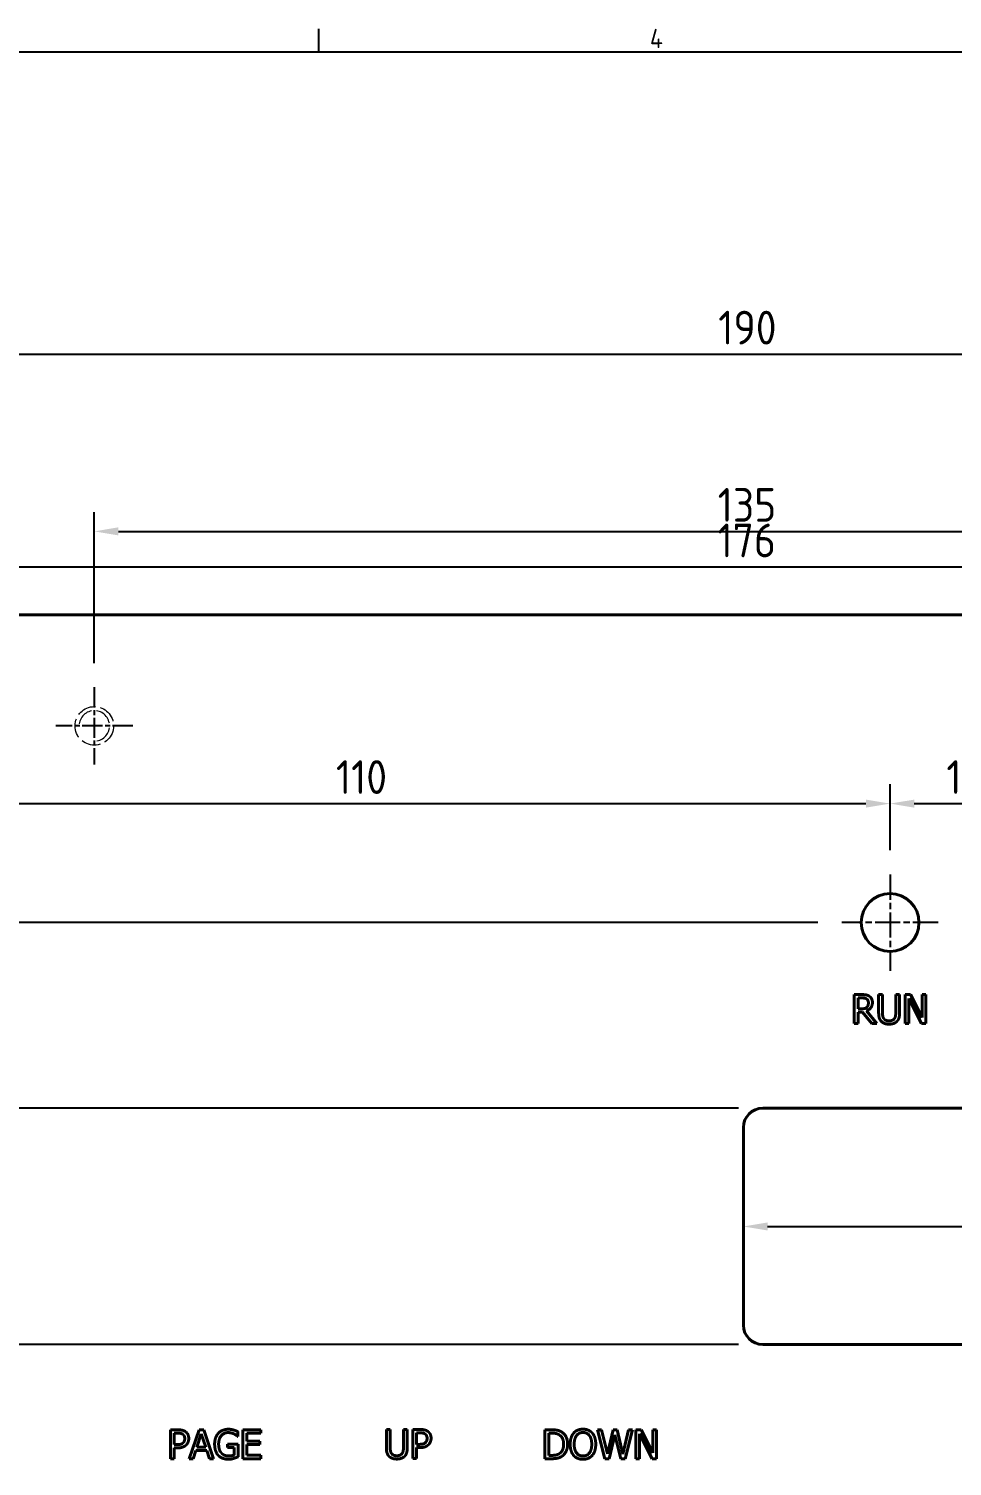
# Model space of a CAD drawing. Header units: millimetres. Extents: x 0 to 420, y 0 to 297.
# Drawn here: x 109.9 to 205.7, y 140.3 to 289.4 of the extents above; entities that cross this region are included whole.
import ezdxf

# ---------------------------------------------------------------- set-up
doc = ezdxf.new("R2010")
doc.units = ezdxf.units.MM
doc.linetypes.add('CHAIN', pattern=[0.3543, 0.2362, -0.0295, 0.0591, -0.0295])
doc.linetypes.add('DASHED', pattern=[0.2067, 0.1654, -0.0413])
doc.layers.get('0').update_dxf_attribs({"color": 3, "lineweight": 25})
for name, color, linetype, lineweight in [('가려진 것(ISO)', 2, 'DASHED', 18), ('가시적인 것(ISO)', 3, 'Continuous', 40), ('경계(ISO)', 7, 'Continuous', 25), ('중심 표식(ISO)', 1, 'Continuous', 25), ('치수(ISO)', 2, 'Continuous', 25)]:
    doc.layers.add(name, color=color, linetype=linetype, lineweight=lineweight)
doc.styles.add('문자 텍스트_PSTEK_POSCO', font='isocp.shx')
doc.styles.add('치수 텍스트_PSTEK_POSCO', font='isocp.shx')
doc.dimstyles.new('치수_PSTEK_POSCO', dxfattribs={"dimtxt": 3.5, "dimasz": 2.5, "dimexe": 2, "dimexo": 2.5, "dimgap": 1, "dimtad": 1, "dimrnd": 1e-08, "dimdsep": 46, "dimtxsty": '치수 텍스트_PSTEK_POSCO', "dimcen": 0.09, "dimdle": 10, "dimclrd": 7, "dimclre": 7, "dimclrt": 2, "dimadec": 1, "dimazin": 2, "dimtfac": 1, "dimtmove": 0, "dimatfit": 3, "dimfxl": 0, "dimtolj": 1, "dimlwd": -1, "dimlwe": -1, "dimarcsym": 0})

# ---------------------------------------------------------------- blocks, each defined once
blk = doc.blocks.new('경계 Default Border')
at = {"layer": '경계(ISO)'}
blk.add_line((140, 287), (140, 289.4), dxfattribs=at)
at = {"layer": '경계(ISO)', "flags": 128}
blk.add_lwpolyline([(10, 10), (10, 287), (410, 287), (410, 10), (10, 10)], dxfattribs=at)
at = {"layer": '경계(ISO)', "color": 2, "insert": (174.32, 287.4), "char_height": 2, "attachment_point": 7, "style": '문자 텍스트_PSTEK_POSCO'}
blk.add_mtext('4', dxfattribs=at)
blk = doc.blocks.new('*D24')
at = {"layer": 'Defpoints', "color": 0, "transparency": 16777216}
for p in [(251.72, 237.28), (116.72, 221.11), (251.72, 221.11)]:
    blk.add_point(p, dxfattribs=at)
at = {"layer": '치수(ISO)', "color": 7, "transparency": 16777216}
for p, q in [((116.72, 223.61), (116.72, 239.28)), ((251.72, 223.61), (251.72, 239.28)), ((119.22, 237.28), (249.22, 237.28))]:
    blk.add_line(p, q, dxfattribs=at)
for points in [[(119.22, 237.7), (119.22, 236.86), (116.72, 237.28)], [(249.22, 237.7), (249.22, 236.86), (251.72, 237.28)]]:
    blk.add_solid(points, dxfattribs=at)
at = {"layer": '치수(ISO)', "color": 2, "transparency": 16777216, "insert": (181.35, 240.03), "char_height": 3.5, "attachment_point": 4, "style": '치수 텍스트_PSTEK_POSCO'}
blk.add_mtext('\\A1;135', dxfattribs=at)
blk = doc.blocks.new('*D25')
at = {"layer": 'Defpoints', "color": 0, "transparency": 16777216}
for p in [(272.22, 233.59), (96.22, 206.36), (272.22, 206.36)]:
    blk.add_point(p, dxfattribs=at)
at = {"layer": '치수(ISO)', "color": 7, "transparency": 16777216}
for p, q in [((96.22, 208.86), (96.22, 235.59)), ((272.22, 208.86), (272.22, 235.59)), ((98.72, 233.59), (269.72, 233.59))]:
    blk.add_line(p, q, dxfattribs=at)
for points in [[(98.72, 234), (98.72, 233.17), (96.22, 233.59)], [(269.72, 234), (269.72, 233.17), (272.22, 233.59)]]:
    blk.add_solid(points, dxfattribs=at)
at = {"layer": '치수(ISO)', "color": 2, "transparency": 16777216, "insert": (181.33, 236.34), "char_height": 3.5, "attachment_point": 4, "style": '치수 텍스트_PSTEK_POSCO'}
blk.add_mtext('\\A1;176', dxfattribs=at)
blk = doc.blocks.new('*D26')
at = {"layer": 'Defpoints', "color": 0, "transparency": 16777216}
for p in [(279.22, 255.66), (89.22, 225.61), (279.22, 225.61)]:
    blk.add_point(p, dxfattribs=at)
at = {"layer": '치수(ISO)', "color": 7, "transparency": 16777216}
for p, q in [((89.22, 228.11), (89.22, 257.66)), ((279.22, 228.11), (279.22, 257.66)), ((91.72, 255.66), (276.72, 255.66))]:
    blk.add_line(p, q, dxfattribs=at)
for points in [[(91.72, 256.08), (91.72, 255.24), (89.22, 255.66)], [(276.72, 256.08), (276.72, 255.24), (279.22, 255.66)]]:
    blk.add_solid(points, dxfattribs=at)
at = {"layer": '치수(ISO)', "color": 2, "transparency": 16777216, "insert": (181.41, 258.41), "char_height": 3.5, "attachment_point": 4, "style": '치수 텍스트_PSTEK_POSCO'}
blk.add_mtext('\\A1;190', dxfattribs=at)
blk = doc.blocks.new('*D29')
at = {"layer": 'Defpoints', "color": 0, "transparency": 16777216}
for p in [(78.7, 152.96), (186.02, 152.96), (122.22, 138.61)]:
    blk.add_point(p, dxfattribs=at)
at = {"layer": '치수(ISO)', "color": 7, "transparency": 16777216}
for p, q in [((183.52, 152.96), (76.7, 152.96)), ((78.7, 141.11), (78.7, 150.46)), ((119.72, 138.61), (76.7, 138.61))]:
    blk.add_line(p, q, dxfattribs=at)
for points in [[(78.29, 150.46), (79.12, 150.46), (78.7, 152.96)], [(78.29, 141.11), (79.12, 141.11), (78.7, 138.61)]]:
    blk.add_solid(points, dxfattribs=at)
at = {"layer": '치수(ISO)', "color": 2, "transparency": 16777216, "insert": (75.95, 140.99), "char_height": 3.5, "attachment_point": 4, "rotation": 90, "style": '치수 텍스트_PSTEK_POSCO'}
blk.add_mtext('\\A1;14.35', dxfattribs=at)
blk = doc.blocks.new('*D30')
at = {"layer": 'Defpoints', "color": 0, "transparency": 16777216}
for p in [(78.7, 177.46), (186.02, 177.46), (186.02, 152.96)]:
    blk.add_point(p, dxfattribs=at)
at = {"layer": '치수(ISO)', "color": 7, "transparency": 16777216}
for p, q in [((183.52, 177.46), (76.7, 177.46)), ((78.7, 155.46), (78.7, 174.96)), ((183.52, 152.96), (76.7, 152.96))]:
    blk.add_line(p, q, dxfattribs=at)
for points in [[(78.29, 174.96), (79.12, 174.96), (78.7, 177.46)], [(78.29, 155.46), (79.12, 155.46), (78.7, 152.96)]]:
    blk.add_solid(points, dxfattribs=at)
at = {"layer": '치수(ISO)', "color": 2, "transparency": 16777216, "insert": (75.95, 161.24), "char_height": 3.5, "attachment_point": 4, "rotation": 90, "style": '치수 텍스트_PSTEK_POSCO'}
blk.add_mtext('\\A1;24.5', dxfattribs=at)
blk = doc.blocks.new('*D39')
at = {"layer": 'Defpoints', "color": 0, "transparency": 16777216}
for p in [(214.22, 209.05), (199.22, 201.71), (214.22, 201.71)]:
    blk.add_point(p, dxfattribs=at)
at = {"layer": '치수(ISO)', "color": 7, "transparency": 16777216}
for p, q in [((199.22, 204.21), (199.22, 211.05)), ((214.22, 204.21), (214.22, 211.05)), ((201.72, 209.05), (211.72, 209.05))]:
    blk.add_line(p, q, dxfattribs=at)
for points in [[(201.72, 209.46), (201.72, 208.63), (199.22, 209.05)], [(211.72, 209.46), (211.72, 208.63), (214.22, 209.05)]]:
    blk.add_solid(points, dxfattribs=at)
at = {"layer": '치수(ISO)', "color": 2, "transparency": 16777216, "insert": (205.06, 211.8), "char_height": 3.5, "attachment_point": 4, "style": '치수 텍스트_PSTEK_POSCO'}
blk.add_mtext('\\A1;15', dxfattribs=at)
blk = doc.blocks.new('*D42')
at = {"layer": 'Defpoints', "color": 0, "transparency": 16777216}
for p in [(89.22, 209.05), (199.22, 209.05), (199.22, 201.71)]:
    blk.add_point(p, dxfattribs=at)
at = {"layer": '치수(ISO)', "color": 7, "transparency": 16777216}
for p, q in [((199.22, 204.21), (199.22, 211.05)), ((91.72, 209.05), (196.72, 209.05))]:
    blk.add_line(p, q, dxfattribs=at)
for points in [[(91.72, 209.46), (91.72, 208.63), (89.22, 209.05)], [(196.72, 209.46), (196.72, 208.63), (199.22, 209.05)]]:
    blk.add_solid(points, dxfattribs=at)
at = {"layer": '치수(ISO)', "color": 2, "transparency": 16777216, "insert": (141.77, 211.8), "char_height": 3.5, "attachment_point": 4, "style": '치수 텍스트_PSTEK_POSCO'}
blk.add_mtext('\\A1;110', dxfattribs=at)
blk = doc.blocks.new('*D43')
at = {"layer": 'Defpoints', "color": 0, "transparency": 16777216}
for p in [(78.7, 196.71), (194.22, 196.71), (186.02, 177.46)]:
    blk.add_point(p, dxfattribs=at)
at = {"layer": '치수(ISO)', "color": 7, "transparency": 16777216}
for p, q in [((191.72, 196.71), (76.7, 196.71)), ((78.7, 179.96), (78.7, 194.21)), ((183.52, 177.46), (76.7, 177.46))]:
    blk.add_line(p, q, dxfattribs=at)
for points in [[(78.29, 194.21), (79.12, 194.21), (78.7, 196.71)], [(78.29, 179.96), (79.12, 179.96), (78.7, 177.46)]]:
    blk.add_solid(points, dxfattribs=at)
at = {"layer": '치수(ISO)', "color": 2, "transparency": 16777216, "insert": (75.95, 182.45), "char_height": 3.5, "attachment_point": 4, "rotation": 90, "style": '치수 텍스트_PSTEK_POSCO'}
blk.add_mtext('\\A1;19.25', dxfattribs=at)
blk = doc.blocks.new('*D45')
at = {"layer": 'Defpoints', "color": 0, "transparency": 16777216}
for p in [(184.02, 165.19), (247.02, 165.19), (247.02, 165.19)]:
    blk.add_point(p, dxfattribs=at)
at = {"layer": '치수(ISO)', "color": 7, "transparency": 16777216}
blk.add_line((186.52, 165.19), (244.52, 165.19), dxfattribs=at)
for points in [[(186.52, 165.61), (186.52, 164.78), (184.02, 165.19)], [(244.52, 165.61), (244.52, 164.78), (247.02, 165.19)]]:
    blk.add_solid(points, dxfattribs=at)
at = {"layer": '치수(ISO)', "color": 2, "transparency": 16777216, "insert": (213.42, 167.94), "char_height": 3.5, "attachment_point": 4, "style": '치수 텍스트_PSTEK_POSCO'}
blk.add_mtext('\\A1;63', dxfattribs=at)

msp = doc.modelspace()

# ---------------------------------------------------------------- linework, layer by layer
at = {"layer": '가려진 것(ISO)', "ltscale": 12.159042}
msp.add_circle((116.7205, 217.1081), 2, dxfattribs=at)
at = {"layer": '가려진 것(ISO)', "ltscale": 12.022253}
msp.add_arc((116.7205, 217.1081), 1.582, 280, 190, dxfattribs=at)
at = {"layer": '가시적인 것(ISO)'}
for p, q in [((92.2205, 228.6081), (276.2205, 228.6081)), ((195.5143, 189.2397), (196.2874, 189.2397)), ((195.5143, 186.2397), (195.5143, 189.2397)), ((195.913, 188.8945), (196.3092, 188.8945)), ((195.913, 187.7664), (195.913, 188.8945)), ((198.0378, 189.2397), (198.4365, 189.2397)), ((198.0378, 187.3677), (198.0378, 189.2397)), ((198.4365, 189.2397), (198.4365, 187.3677)), ((199.81, 189.2397), (200.2087, 189.2397)), ((199.81, 187.358), (199.81, 189.2397)), ((200.2087, 189.2397), (200.2087, 187.3677)), ((200.7801, 189.2397), (201.3465, 189.2397)), ((200.7801, 186.2397), (200.7801, 189.2397)), ((201.152, 188.8264), (201.152, 186.2397)), ((202.4794, 186.2397), (201.152, 188.8264)), ((201.3465, 189.2397), (202.5548, 186.8645)), ((202.5548, 189.2397), (202.9267, 189.2397)), ((202.5548, 186.8645), (202.5548, 189.2397)), ((202.9267, 189.2397), (202.9267, 186.2397)), ((196.263, 187.7664), (195.913, 187.7664)), ((195.913, 187.4334), (195.913, 186.2397)), ((196.37, 187.4334), (195.913, 187.4334)), ((197.3181, 186.2397), (196.37, 187.4334)), ((196.7687, 187.5452), (197.836, 186.2397)), ((195.913, 186.2397), (195.5143, 186.2397)), ((197.836, 186.2397), (197.3181, 186.2397)), ((201.152, 186.2397), (200.7801, 186.2397)), ((202.9267, 186.2397), (202.4794, 186.2397)), ((186.0205, 177.4581), (245.0205, 177.4581)), ((184.0205, 154.9581), (184.0205, 175.4581)), ((245.0205, 152.9581), (186.0205, 152.9581)), ((124.6147, 144.1105), (125.3684, 144.1105)), ((124.6147, 141.1105), (124.6147, 144.1105)), ((125.0134, 143.7653), (125.3441, 143.7653)), ((125.0134, 142.5692), (125.0134, 143.7653)), ((126.5669, 141.1105), (127.5783, 144.1105)), ((127.3522, 142.2896), (127.8141, 143.7021)), ((127.5783, 144.1105), (128.0694, 144.1105)), ((127.8141, 143.7021), (128.2784, 142.2896)), ((128.0694, 144.1105), (129.0807, 141.1105)), ((131.6066, 143.4249), (131.5726, 143.4249)), ((131.6066, 143.9063), (131.6066, 143.4249)), ((132.1196, 141.1105), (132.1196, 144.1105)), ((132.1196, 144.1105), (133.9964, 144.1105)), ((132.5183, 143.7556), (132.5183, 142.9339)), ((133.9964, 143.7556), (132.5183, 143.7556)), ((133.9964, 144.1105), (133.9964, 143.7556)), ((146.9972, 144.1397), (147.3959, 144.1397)), ((146.9972, 142.2677), (146.9972, 144.1397)), ((147.3959, 144.1397), (147.3959, 142.2677)), ((148.7695, 144.1397), (149.1682, 144.1397)), ((148.7695, 142.258), (148.7695, 144.1397)), ((149.1682, 144.1397), (149.1682, 142.2677)), ((149.7395, 144.1397), (150.4932, 144.1397)), ((149.7395, 141.1397), (149.7395, 144.1397)), ((150.1382, 143.7945), (150.4689, 143.7945)), ((150.1382, 142.5984), (150.1382, 143.7945)), ((163.4284, 144.1081), (164.1115, 144.1081)), ((163.4284, 141.1081), (163.4284, 144.1081)), ((163.8271, 143.7629), (164.131, 143.7629)), ((163.8271, 141.4533), (163.8271, 143.7629)), ((168.8959, 144.1081), (169.3068, 144.1081)), ((169.6617, 141.1081), (168.8959, 144.1081)), ((169.3068, 144.1081), (169.9097, 141.6211)), ((169.9097, 141.6211), (170.5078, 144.1081)), ((170.6974, 143.5976), (170.1042, 141.1081)), ((170.5078, 144.1081), (170.9138, 144.1081)), ((171.3076, 141.1081), (170.6974, 143.5976)), ((170.9138, 144.1081), (171.5167, 141.5919)), ((171.5167, 141.5919), (172.1172, 144.1081)), ((172.5086, 144.1081), (171.7549, 141.1081)), ((172.1172, 144.1081), (172.5086, 144.1081)), ((172.866, 144.1081), (173.4324, 144.1081)), ((172.866, 141.1081), (172.866, 144.1081)), ((173.2379, 143.6948), (173.2379, 141.1081)), ((174.5653, 141.1081), (173.2379, 143.6948)), ((173.4324, 144.1081), (174.6407, 141.7329)), ((174.6407, 144.1081), (175.0126, 144.1081)), ((174.6407, 141.7329), (174.6407, 144.1081)), ((175.0126, 144.1081), (175.0126, 141.1081)), ((125.2857, 142.5692), (125.0134, 142.5692)), ((125.0134, 142.2288), (125.0134, 141.1105)), ((125.3514, 142.2288), (125.0134, 142.2288)), ((127.2428, 141.9493), (126.9705, 141.1105)), ((128.3878, 141.9493), (127.2428, 141.9493)), ((128.2784, 142.2896), (127.3522, 142.2896)), ((128.6601, 141.1105), (128.3878, 141.9493)), ((130.5297, 142.6202), (131.6188, 142.6202)), ((130.5297, 142.2702), (130.5297, 142.6202)), ((131.225, 142.2702), (130.5297, 142.2702)), ((131.225, 141.4946), (131.225, 142.2702)), ((131.6188, 142.6202), (131.6188, 141.3099)), ((132.5183, 142.9339), (133.8968, 142.9339)), ((132.5183, 142.5789), (132.5183, 141.4655)), ((133.8968, 142.5789), (132.5183, 142.5789)), ((133.8968, 142.9339), (133.8968, 142.5789)), ((150.4105, 142.5984), (150.1382, 142.5984)), ((150.1382, 142.258), (150.1382, 141.1397)), ((150.4762, 142.258), (150.1382, 142.258)), ((125.0134, 141.1105), (124.6147, 141.1105)), ((126.9705, 141.1105), (126.5669, 141.1105)), ((129.0807, 141.1105), (128.6601, 141.1105)), ((133.9964, 141.1105), (132.1196, 141.1105)), ((132.5183, 141.4655), (133.9964, 141.4655)), ((133.9964, 141.4655), (133.9964, 141.1105)), ((150.1382, 141.1397), (149.7395, 141.1397)), ((164.1188, 141.1081), (163.4284, 141.1081)), ((164.131, 141.4533), (163.8271, 141.4533)), ((170.1042, 141.1081), (169.6617, 141.1081)), ((171.7549, 141.1081), (171.3076, 141.1081)), ((173.2379, 141.1081), (172.866, 141.1081)), ((175.0126, 141.1081), (174.5653, 141.1081))]:
    msp.add_line(p, q, dxfattribs=at)
msp.add_circle((199.2205, 196.7081), 3, dxfattribs=at)
for centre, start, end in [((186.0205, 175.4581), 90, 180), ((186.0205, 154.9581), 180, 270)]:
    msp.add_arc(centre, 2, start, end, dxfattribs=at)
for points in [[(196.8052, 187.922), (196.7104, 187.8272), (196.4357, 187.7664), (196.263, 187.7664)], [(196.2874, 189.2397), (196.5451, 189.2397), (196.8927, 189.1838), (197.0507, 189.0817)], [(196.3092, 188.8945), (196.4746, 188.8945), (196.7006, 188.8483), (196.7857, 188.7924)], [(197.3911, 188.4253), (197.3911, 188.0971), (197.0556, 187.6522), (196.7687, 187.5452)], [(196.7857, 188.7924), (196.883, 188.7267), (196.9754, 188.5249), (196.9754, 188.3937)], [(196.9754, 188.3937), (196.9754, 188.2381), (196.8927, 188.0047), (196.8052, 187.922)], [(197.0507, 189.0817), (197.2087, 188.9796), (197.3911, 188.6611), (197.3911, 188.4253)], [(198.3246, 186.4536), (198.1666, 186.6092), (198.0378, 187.0468), (198.0378, 187.3677)], [(199.122, 186.1765), (198.857, 186.1765), (198.4632, 186.3151), (198.3246, 186.4536)], [(198.4365, 187.3677), (198.4365, 187.1587), (198.4899, 186.8767), (198.5653, 186.7624)], [(198.5653, 186.7624), (198.6455, 186.6408), (198.9227, 186.5168), (199.122, 186.5168)], [(199.122, 186.5168), (199.3092, 186.5168), (199.601, 186.6408), (199.6812, 186.7624)], [(199.9219, 186.4536), (199.7784, 186.3126), (199.3992, 186.1765), (199.122, 186.1765)], [(199.6812, 186.7624), (199.7566, 186.8767), (199.81, 187.1562), (199.81, 187.358)], [(200.2087, 187.3677), (200.2087, 187.0541), (200.0823, 186.6068), (199.9219, 186.4536)], [(125.3441, 143.7653), (125.5313, 143.7653), (125.7841, 143.7143), (125.8789, 143.651)], [(125.3684, 144.1105), (125.6358, 144.1105), (126.0102, 144.023), (126.1536, 143.9233)], [(125.8789, 143.651), (125.9883, 143.5781), (126.0953, 143.3496), (126.0953, 143.194)], [(126.0953, 143.194), (126.0953, 143.0506), (126.0151, 142.839), (125.9251, 142.7491)], [(126.1536, 143.9233), (126.3214, 143.8091), (126.511, 143.4566), (126.511, 143.2061)], [(126.511, 143.2061), (126.511, 143.0117), (126.3724, 142.6616), (126.2485, 142.54)], [(129.195, 142.613), (129.195, 142.9752), (129.3992, 143.5489), (129.5888, 143.7531)], [(129.5888, 143.7531), (129.7711, 143.9501), (130.306, 144.164), (130.6245, 144.164)], [(130.5783, 143.8188), (130.1455, 143.8188), (129.6107, 143.1673), (129.6107, 142.6251)], [(131.1934, 143.6778), (131.0718, 143.7386), (130.7582, 143.8188), (130.5783, 143.8188)], [(130.6245, 144.164), (130.7776, 144.164), (131.0548, 144.1202), (131.1812, 144.0814)], [(131.1812, 144.0814), (131.2833, 144.0522), (131.5313, 143.9452), (131.6066, 143.9063)], [(131.5726, 143.4249), (131.4972, 143.4906), (131.3392, 143.6097), (131.1934, 143.6778)], [(150.4689, 143.7945), (150.6561, 143.7945), (150.9089, 143.7434), (151.0037, 143.6802)], [(150.4932, 144.1397), (150.7606, 144.1397), (151.135, 144.0522), (151.2784, 143.9525)], [(151.0037, 143.6802), (151.1131, 143.6073), (151.2201, 143.3788), (151.2201, 143.2232)], [(151.2201, 143.2232), (151.2201, 143.0797), (151.1399, 142.8682), (151.0499, 142.7783)], [(151.2784, 143.9525), (151.4462, 143.8382), (151.6358, 143.4857), (151.6358, 143.2353)], [(151.6358, 143.2353), (151.6358, 143.0408), (151.4972, 142.6908), (151.3733, 142.5692)], [(164.1115, 144.1081), (164.5345, 144.1081), (165.0159, 143.9817), (165.1861, 143.8698)], [(164.131, 143.7629), (164.4008, 143.7629), (164.763, 143.6778), (164.9235, 143.583)], [(164.9235, 143.583), (165.1496, 143.4444), (165.3781, 142.9557), (165.3781, 142.6105)], [(165.1861, 143.8698), (165.4754, 143.6778), (165.7938, 143.0433), (165.7938, 142.6057)], [(166.0564, 142.6081), (166.0564, 142.9849), (166.2436, 143.5587), (166.4162, 143.7653)], [(166.4162, 143.7653), (166.5912, 143.9647), (167.0799, 144.1713), (167.3814, 144.1713)], [(166.4721, 142.6081), (166.4721, 142.8998), (166.5985, 143.3617), (166.7177, 143.5149)], [(166.7177, 143.5149), (166.8416, 143.6754), (167.1674, 143.8261), (167.3838, 143.8261)], [(167.3814, 144.1713), (167.6877, 144.1713), (168.1788, 143.9574), (168.3489, 143.7653)], [(167.3838, 143.8261), (167.5929, 143.8261), (167.9284, 143.6705), (168.0475, 143.5149)], [(168.0475, 143.5149), (168.1642, 143.3642), (168.293, 142.9047), (168.293, 142.6081)], [(168.3489, 143.7653), (168.5191, 143.566), (168.7087, 142.9825), (168.7087, 142.6081)], [(125.9251, 142.7491), (125.8279, 142.647), (125.5288, 142.5692), (125.2857, 142.5692)], [(126.2485, 142.54), (126.0929, 142.3869), (125.6723, 142.2288), (125.3514, 142.2288)], [(129.5864, 141.4436), (129.3968, 141.6429), (129.195, 142.2313), (129.195, 142.613)], [(129.6107, 142.6251), (129.6107, 142.3237), (129.7517, 141.8715), (129.8854, 141.7159)], [(129.8854, 141.7159), (130.0143, 141.5603), (130.3789, 141.3974), (130.6075, 141.3974)], [(147.2841, 141.3536), (147.1261, 141.5092), (146.9972, 141.9468), (146.9972, 142.2677)], [(147.3959, 142.2677), (147.3959, 142.0587), (147.4494, 141.7767), (147.5248, 141.6624)], [(147.5248, 141.6624), (147.605, 141.5408), (147.8822, 141.4168), (148.0815, 141.4168)], [(148.0815, 141.4168), (148.2687, 141.4168), (148.5604, 141.5408), (148.6407, 141.6624)], [(148.6407, 141.6624), (148.716, 141.7767), (148.7695, 142.0562), (148.7695, 142.258)], [(149.1682, 142.2677), (149.1682, 141.9541), (149.0418, 141.5068), (148.8814, 141.3536)], [(151.0499, 142.7783), (150.9527, 142.6762), (150.6536, 142.5984), (150.4105, 142.5984)], [(151.3733, 142.5692), (151.2177, 142.416), (150.7971, 142.258), (150.4762, 142.258)], [(164.96, 141.6527), (164.7971, 141.5384), (164.3959, 141.4533), (164.131, 141.4533)], [(165.3781, 142.6105), (165.3781, 142.2604), (165.169, 141.7937), (164.96, 141.6527)], [(165.7938, 142.6057), (165.7938, 142.1948), (165.4608, 141.5335), (165.1812, 141.3488)], [(166.4138, 141.4533), (166.2412, 141.6527), (166.0564, 142.2386), (166.0564, 142.6081)], [(167.3838, 141.3901), (166.9681, 141.3901), (166.4721, 142.0173), (166.4721, 142.6081)], [(168.293, 142.6081), (168.293, 142.0173), (167.7995, 141.3901), (167.3838, 141.3901)], [(168.7087, 142.6081), (168.7087, 142.2434), (168.524, 141.6527), (168.3489, 141.4533)], [(130.622, 141.0522), (130.3036, 141.0522), (129.776, 141.2467), (129.5864, 141.4436)], [(130.6075, 141.3974), (130.7752, 141.3974), (131.1107, 141.446), (131.225, 141.4946)], [(131.1763, 141.1397), (131.028, 141.0959), (130.7898, 141.0522), (130.622, 141.0522)], [(131.6188, 141.3099), (131.5434, 141.2758), (131.2857, 141.1713), (131.1763, 141.1397)], [(148.0815, 141.0765), (147.8165, 141.0765), (147.4227, 141.2151), (147.2841, 141.3536)], [(148.8814, 141.3536), (148.7379, 141.2126), (148.3587, 141.0765), (148.0815, 141.0765)], [(165.1812, 141.3488), (164.9527, 141.2053), (164.4835, 141.1081), (164.1188, 141.1081)], [(167.3814, 141.0449), (167.0775, 141.0449), (166.5912, 141.2515), (166.4138, 141.4533)], [(168.3489, 141.4533), (168.1642, 141.2442), (167.6755, 141.0449), (167.3814, 141.0449)]]:
    msp.add_open_spline(points, degree=2, dxfattribs=at)
at = {"layer": '중심 표식(ISO)', "linetype": 'CHAIN', "ltscale": 8.88956}
for p, q in [((116.7205, 221.1081), (116.7205, 213.1081)), ((120.7205, 217.1081), (112.7205, 217.1081))]:
    msp.add_line(p, q, dxfattribs=at)
at = {"layer": '중심 표식(ISO)', "linetype": 'CHAIN', "ltscale": 11.111974}
for p, q in [((199.2205, 201.7081), (199.2205, 191.7081)), ((204.2205, 196.7081), (194.2205, 196.7081))]:
    msp.add_line(p, q, dxfattribs=at)

# ---------------------------------------------------------------- block references
msp.add_blockref('경계 Default Border', (0, 0))

# ---------------------------------------------------------------- dimensions: what is measured, and where the dimension line sits
at = {"layer": '치수(ISO)', "color": 7}
for base, p1, p2, override, picture, middle in [((279.2205, 255.6594), (89.2205, 225.6081), (279.2205, 225.6081), {"dimdec": 2, "dimtp": 0, "dimtm": 0, "dimtdec": 2, "dimtofl": 0, "dimatfit": 1}, '*D26', (184.2205, 255.6594)), ((199.2205, 209.0466), (89.2205, 209.0466), (199.2205, 201.7081), {"dimdec": 2, "dimse1": 1, "dimtp": 0, "dimtm": 0, "dimtdec": 2, "dimtofl": 0, "dimatfit": 1}, '*D42', (144.2205, 209.0466)), ((247.0205, 165.1917), (184.0205, 165.1917), (247.0205, 165.1917), {"dimdec": 2, "dimse1": 1, "dimse2": 1, "dimtp": 0, "dimtm": 0, "dimtdec": 2, "dimtofl": 0, "dimatfit": 1}, '*D45', (215.5205, 165.1917))]:
    dim = msp.add_linear_dim(base=base, p1=p1, p2=p2, dimstyle='치수_PSTEK_POSCO', override=override, dxfattribs=at)
    dim.commit()
    dim.dimension.update_dxf_attribs({"geometry": picture, "text_midpoint": middle, "dimtype": 160})
for base, p1, p2, angle, picture, middle in [((251.7205, 237.2813), (116.7205, 221.1081), (251.7205, 221.1081), 180, '*D24', (184.2205, 237.2813)), ((272.2205, 233.5875), (96.2205, 206.3581), (272.2205, 206.3581), 180, '*D25', (184.2205, 233.5875)), ((214.2205, 209.0466), (199.2205, 201.7081), (214.2205, 201.7081), 180, '*D39', (206.7105, 209.0466)), ((78.702, 196.7081), (186.0205, 177.4581), (194.2205, 196.7081), 270, '*D43', (78.702, 187.0831)), ((78.702, 177.4581), (186.0205, 152.9581), (186.0205, 177.4581), 90, '*D30', (78.702, 165.2081)), ((78.702, 152.9581), (122.2205, 138.6081), (186.0205, 152.9581), 270, '*D29', (78.702, 145.7831))]:
    dim = msp.add_linear_dim(base=base, p1=p1, p2=p2, angle=angle, dimstyle='치수_PSTEK_POSCO', override={"dimdec": 2, "dimtp": 0, "dimtm": 0, "dimtdec": 2, "dimtofl": 0, "dimatfit": 1}, dxfattribs=at)
    dim.commit()
    dim.dimension.update_dxf_attribs({"geometry": picture, "text_midpoint": middle, "dimtype": 160})

doc.saveas('drawing.dxf')
